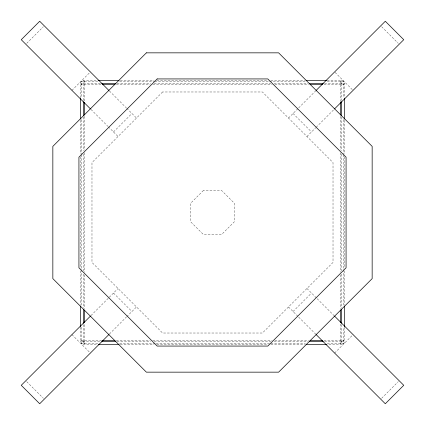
<?xml version="1.0" encoding="UTF-8"?>
<svg xmlns="http://www.w3.org/2000/svg" width="425" height="425" viewBox="0 0 425 425"><rect width="100%" height="100%" fill="white"/><g stroke="black" fill="none" stroke-linecap="round" stroke-linejoin="round"><path stroke-width="0.32" stroke-dasharray="2.12 1.59" d="M80.368 97.787L80.368 83.863L81.159 81.159L83.863 80.368L97.787 80.368M83.624 100.443L83.624 83.863L84.41 81.159L84.41 101.724M341.376 324.557L341.376 341.137L340.59 343.841L340.59 323.276M344.632 327.213L344.632 341.137L343.841 343.841L341.137 344.632L327.213 344.632M26.733 43.339L43.339 26.733M71.931 90.382L90.382 71.931M113.491 131.941L131.941 113.491M91.019 315.536L108.811 297.739M109.278 297.272L118.054 288.495M288.495 118.054L298.212 108.343M298.679 107.876L315.536 91.019M109.464 333.981L126.321 317.124M126.788 316.657L136.505 306.946M306.946 136.505L315.722 127.728M316.189 127.261L333.981 109.464M293.059 311.509L311.509 293.059M334.618 353.069L353.069 334.618M381.661 398.267L398.267 381.661M100.443 83.624L83.863 83.624L81.159 84.41L101.724 84.41M324.557 341.376L341.137 341.376L343.841 340.59L323.276 340.59M120.333 80.368L154.153 80.368M156.804 80.368L268.196 80.368M270.847 80.368L304.667 80.368M327.213 80.368L341.137 80.368L343.841 81.159L344.632 83.863L344.632 97.787M97.739 81.159L81.159 81.159L81.159 97.739M119.632 81.159L154.126 81.159M154.79 81.159L268.887 81.159M269.546 81.159L305.368 81.159M327.261 81.159L343.841 81.159L343.841 97.739M117.018 83.624L150.833 83.624M154.153 83.624L270.847 83.624M274.168 83.624L307.982 83.624M324.557 83.624L341.137 83.624L343.841 84.41L323.276 84.41M80.368 83.863L83.624 83.863M340.59 101.724L340.59 81.159L341.376 83.863L344.632 83.863M116.317 84.41L150.147 84.41M152.798 84.41L272.202 84.41M274.853 84.41L308.683 84.41M101.724 340.59L81.159 340.59L83.863 341.376L100.443 341.376M116.317 340.59L150.147 340.59M152.798 340.59L272.202 340.59M274.853 340.59L308.683 340.59M80.368 327.213L80.368 341.137L83.624 341.137L84.41 343.841L84.41 323.276M341.376 341.137L344.632 341.137M117.018 341.376L150.833 341.376M154.153 341.376L270.847 341.376M274.168 341.376L307.982 341.376M97.739 343.841L81.159 343.841L80.368 341.137M119.632 343.841L155.454 343.841M156.113 343.841L270.21 343.841M270.874 343.841L305.368 343.841M327.261 343.841L343.841 343.841L343.841 327.261M81.159 327.261L81.159 343.841L83.863 344.632L97.787 344.632M120.333 344.632L154.153 344.632M156.804 344.632L268.196 344.632M270.847 344.632L304.667 344.632M381.661 26.733L398.267 43.339M335.081 72.393L352.607 89.919M293.059 113.491L311.509 131.941M109.464 91.019L126.321 107.876M126.788 108.343L136.505 118.054M306.946 288.495L316.657 298.212M317.124 298.679L333.981 315.536M91.019 109.464L107.876 126.321M108.343 126.788L118.054 136.505M288.495 306.946L298.212 316.657M298.679 317.124L315.536 333.981M113.491 293.059L131.941 311.509M71.931 334.618L90.382 353.069M26.733 381.661L43.339 398.267M344.632 120.333L344.632 154.153M344.632 156.804L344.632 268.196M344.632 270.847L344.632 304.667M343.841 119.632L343.841 154.126M343.841 154.79L343.841 268.887M343.841 269.546L343.841 305.368M341.376 83.863L341.376 100.443M341.376 117.018L341.376 150.833M341.376 154.153L341.376 270.847M341.376 274.168L341.376 307.982M341.137 80.368L341.137 83.624M341.137 341.376L341.137 344.632M340.59 116.317L340.59 150.147M340.59 152.798L340.59 272.202M340.59 274.853L340.59 308.683M84.41 116.317L84.41 150.147M84.41 152.798L84.41 272.202M84.41 274.853L84.41 308.683M83.863 80.368L83.863 83.624M83.863 341.376L83.863 344.632M83.624 117.018L83.624 150.833M83.624 154.153L83.624 270.847M83.624 274.168L83.624 307.982M83.624 324.557L83.624 341.137M81.159 119.632L81.159 154.126M81.159 154.79L81.159 268.887M81.159 269.546L81.159 305.368M80.368 120.333L80.368 154.153M80.368 156.804L80.368 268.196M80.368 270.847L80.368 304.667M162.578 91.981L91.981 162.578L91.981 262.422L162.578 333.019L262.422 333.019L333.019 262.422L333.019 162.578L262.422 91.981L162.578 91.981M203.384 190.49L190.49 203.384L190.49 221.616L203.384 234.51L221.616 234.51L234.51 221.616L234.51 203.384L221.616 190.49L203.384 190.49"/><path stroke-width="0.64" d="M90.552 316.003L21.25 385.3L39.7 403.75L108.997 334.448M316.003 90.552L385.3 21.25L403.75 39.7L334.448 108.997M98.451 80.368L119.005 80.368M305.995 80.368L326.549 80.368M101.766 83.624L115.69 83.624M309.31 83.624L323.234 83.624M102.382 84.41L114.989 84.41M310.011 84.41L322.618 84.41M102.382 340.59L114.989 340.59M310.011 340.59L322.618 340.59M101.766 341.376L115.69 341.376M309.31 341.376L323.234 341.376M98.451 344.632L119.005 344.632M305.995 344.632L326.549 344.632M108.997 90.552L39.7 21.25L21.25 39.7L90.552 108.997M334.448 316.003L403.75 385.3L385.3 403.75L316.003 334.448M344.632 98.451L344.632 119.005M344.632 305.995L344.632 326.549M341.376 101.766L341.376 115.69M341.376 309.31L341.376 323.234M340.59 102.382L340.59 114.989M340.59 310.011L340.59 322.618M84.41 102.382L84.41 114.989M84.41 310.011L84.41 322.618M83.624 101.766L83.624 115.69M83.624 309.31L83.624 323.234M80.368 98.451L80.368 119.005M80.368 305.995L80.368 326.549M146.37 52.843L52.843 146.37L52.843 278.63L146.37 372.157L278.63 372.157L372.157 278.63L372.157 146.37L278.63 52.843L146.37 52.843M157.176 78.933L78.933 157.176L78.933 267.824L157.176 346.067L267.824 346.067L346.067 267.824L346.067 157.176L267.824 78.933L157.176 78.933"/></g></svg>
